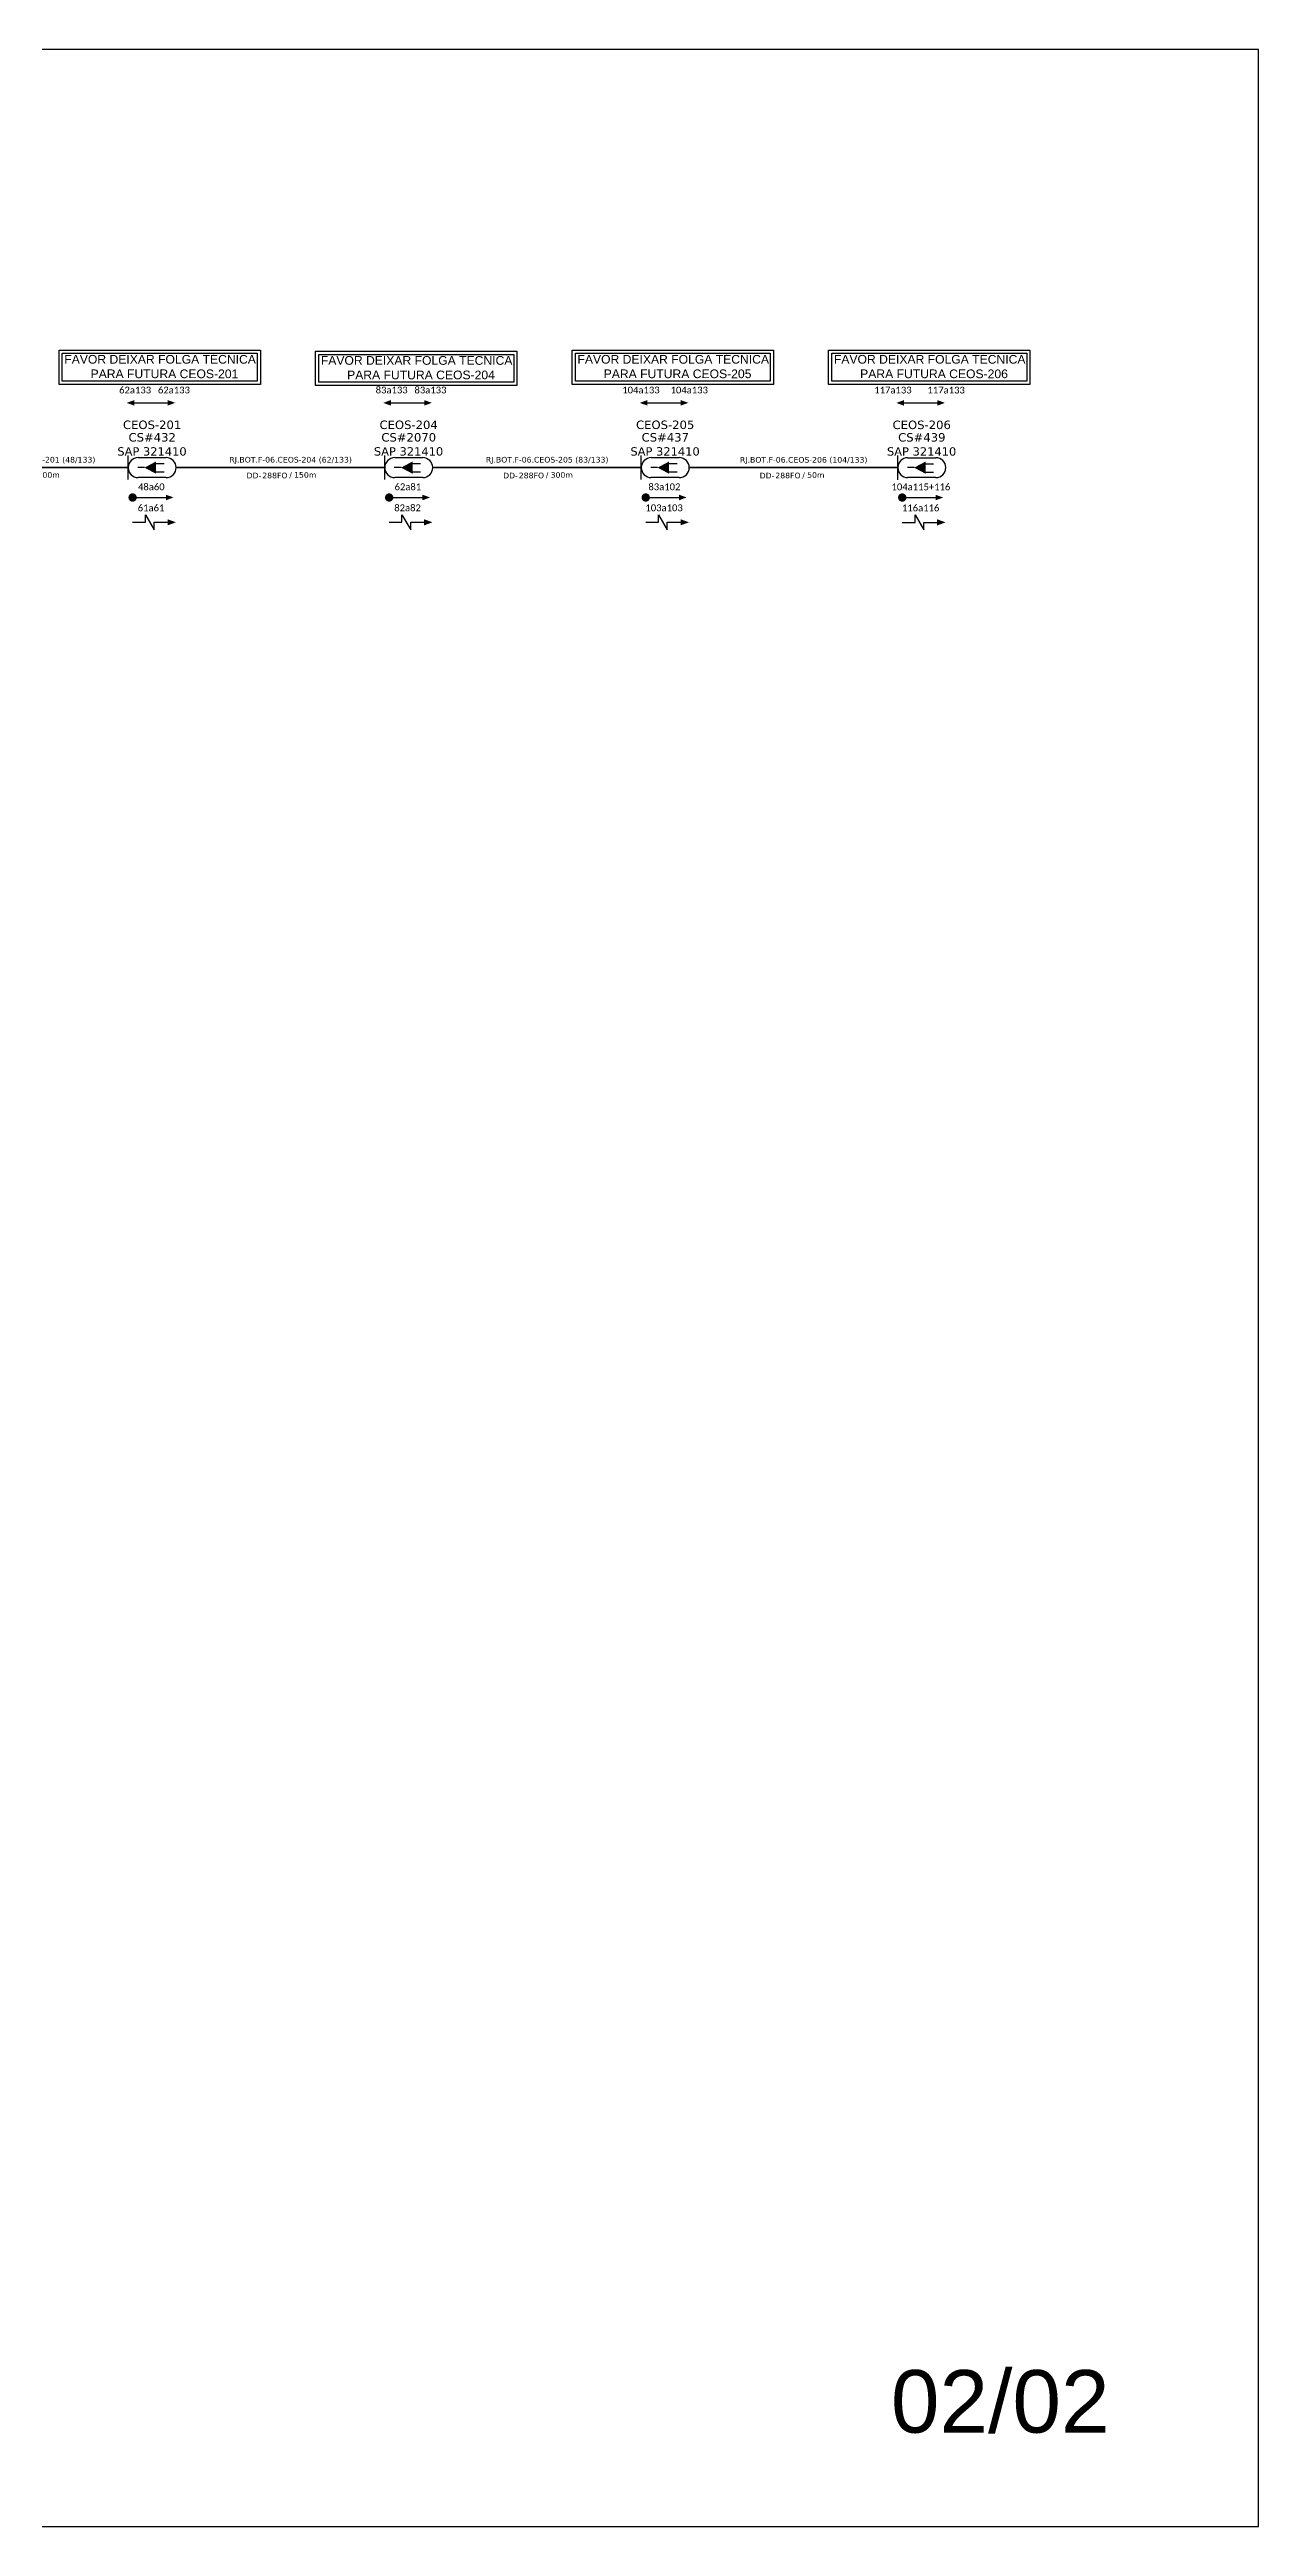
# Model space of a CAD drawing. Header units: inches. Extents: x 29507 to 31337, y 297153 to 297752.
# Drawn here: x 31047 to 31337, y 297158 to 297752 of the extents above; entities that cross this region are included whole.
import ezdxf
from ezdxf.enums import TextEntityAlignment as Align

# ---------------------------------------------------------------- set-up
doc = ezdxf.new("R2010")
doc.units = ezdxf.units.IN
doc.header["$MEASUREMENT"] = 0
doc.layers.get('0').update_dxf_attribs({"color": 252})
for name, color, linetype in [('20.4-CEOS', 1, 'Continuous'), ('20.5-CABO AÉREO', 1, 'Continuous'), ('CEO', 1, 'Continuous'), ('SETA', 7, 'Continuous')]:
    doc.layers.add(name, color=color, linetype=linetype)
doc.layers.add('40.1-ETIQUETAS', color=1, linetype='Continuous', lineweight=20)
doc.styles.add('ARIAL', font='arial.ttf')
doc.styles.add('siredit', font='verdana.ttf')
doc.styles.get("Standard").update_dxf_attribs({"font": 'arial.ttf'})

# ---------------------------------------------------------------- blocks, each defined once
blk = doc.blocks.new('ETIQUETA_RS5F')
at = {"layer": '40.1-ETIQUETAS', "color": 0, "style": 'siredit'}
blk.add_text('/', height=1.5, dxfattribs=at).set_placement((1.55, -1.95), align=Align.MIDDLE_RIGHT)
for tag, p in [('ETIQUETA_R_SECUNDARIA', (1.18, 2.1)), ('ETIQUETA_R_PRIMARIA', (1.18, 4.1)), ('F_ATIVAS/F_MORTAS', (1.11, -4.24))]:
    blk.add_attdef(tag, text='', height=1.5, dxfattribs=at).set_placement(p, align=Align.MIDDLE_CENTER)
for tag, p in [('TIPO_CABO', (-6.62, -2.12)), ('CAP_CABO', (0.37, -2.09))]:
    blk.add_attdef(tag, text='', height=1.5, dxfattribs=at).set_placement(p, align=Align.MIDDLE_RIGHT)
for tag, p in [('FUSÃO_1', (0.82, -8.39)), ('FUSÃO_2', (0.82, -10.6)), ('FUSÃO_3', (0.82, -12.93)), ('FUSÃO_4', (0.82, -15.14)), ('FUSÃO_5', (0.82, -17.16))]:
    blk.add_attdef(tag, text='', height=1.5, dxfattribs=at).set_placement(p, align=Align.CENTER)
blk.add_attdef('METROS', text='', height=1.5, dxfattribs=at).set_placement((2.11, -1.95), align=Align.MIDDLE_LEFT)

msp = doc.modelspace()

# ---------------------------------------------------------------- linework, layer by layer
at = {"color": 0}
for points in [[(30497.94, 297157.75), (31336.5, 297157.75), (31336.5, 297751.75), (30497.94, 297751.75), (30497.94, 297157.75)], [(31067.03, 297667.02), (31075.01, 297667.02)], [(31128.53, 297667.02), (31136.51, 297667.02)], [(31066.61, 297644.33), (31074.59, 297644.33)], [(31128.11, 297644.33), (31136.09, 297644.33)], [(31069.67, 297638.38), (31069.67, 297640.14), (31071.78, 297636.61), (31071.79, 297638.38)], [(31131.17, 297638.38), (31131.17, 297640.14), (31133.28, 297636.61), (31133.29, 297638.38)]]:
    msp.add_lwpolyline(points, dxfattribs=at)
at = {"color": 3, "ltscale": 9e-07}
for points in [[(31048.97, 297679.67), (31097.23, 297679.67), (31097.23, 297671.45), (31048.97, 297671.45)], [(31049.74, 297678.9), (31096.46, 297678.9), (31096.46, 297672.22), (31049.74, 297672.22)], [(31110.47, 297679.4), (31158.73, 297679.4), (31158.73, 297671.19), (31110.47, 297671.19)], [(31111.24, 297678.63), (31157.96, 297678.63), (31157.96, 297671.96), (31111.24, 297671.96)], [(31171.98, 297679.67), (31220.24, 297679.67), (31220.24, 297671.45), (31171.98, 297671.45)], [(31172.75, 297678.9), (31219.47, 297678.9), (31219.47, 297672.22), (31172.75, 297672.22)], [(31233.47, 297679.67), (31281.73, 297679.67), (31281.73, 297671.45), (31233.47, 297671.45)], [(31234.24, 297678.9), (31280.96, 297678.9), (31280.96, 297672.22), (31234.24, 297672.22)]]:
    msp.add_lwpolyline(points, close=True, dxfattribs=at)
at = {"color": 7}
for points in [[(31190.03, 297667.02), (31198.01, 297667.02)], [(31251.53, 297667.01), (31259.51, 297667.01)], [(31189.61, 297644.33), (31197.59, 297644.33)], [(31251.11, 297644.31), (31259.09, 297644.31)], [(31192.67, 297638.38), (31192.67, 297640.14), (31194.78, 297636.61), (31194.79, 297638.38)], [(31254.17, 297638.36), (31254.17, 297640.13), (31256.28, 297636.6), (31256.29, 297638.36)]]:
    msp.add_lwpolyline(points, dxfattribs=at)
at = {"color": 0, "const_width": 1}
for points in [[(31066.11, 297644.32, 1), (31067.11, 297644.33, 1)], [(31127.61, 297644.32, 1), (31128.61, 297644.33, 1)]]:
    msp.add_lwpolyline(points, format="xyb", close=True, dxfattribs=at)
at = {"color": 7, "const_width": 1}
for points in [[(31189.11, 297644.32, 1), (31190.11, 297644.33, 1)], [(31250.61, 297644.31, 1), (31251.61, 297644.32, 1)]]:
    msp.add_lwpolyline(points, format="xyb", close=True, dxfattribs=at)
at = {"layer": '20.4-CEOS', "color": 0}
for p, q in [((31067.94, 297653.88), (31074.66, 297653.88)), ((31129.44, 297653.88), (31136.16, 297653.88)), ((31074.66, 297649.1), (31067.94, 297649.1)), ((31136.16, 297649.1), (31129.44, 297649.1))]:
    msp.add_line(p, q, dxfattribs=at)
at = {"layer": '20.4-CEOS', "color": 8}
for p, q in [((31190.94, 297653.88), (31197.66, 297653.88)), ((31197.66, 297649.1), (31190.94, 297649.1))]:
    msp.add_line(p, q, dxfattribs=at)
at = {"layer": '20.4-CEOS', "color": 5}
for p, q in [((31252.44, 297653.87), (31259.16, 297653.87)), ((31259.16, 297649.09), (31252.44, 297649.09))]:
    msp.add_line(p, q, dxfattribs=at)
at = {"layer": '20.4-CEOS', "color": 0}
for points in [[(31065.55, 297648.61), (31065.55, 297654.38)], [(31127.05, 297648.61), (31127.05, 297654.38)], [(31069.45, 297651.49), (31067.83, 297651.49)], [(31072.09, 297652.44), (31074.13, 297652.44)], [(31072.09, 297650.45), (31074.13, 297650.45)], [(31130.95, 297651.49), (31129.33, 297651.49)], [(31133.59, 297652.44), (31135.63, 297652.44)], [(31133.59, 297650.45), (31135.63, 297650.45)]]:
    msp.add_lwpolyline(points, dxfattribs=at)
at = {"layer": '20.4-CEOS', "color": 8}
for points in [[(31188.55, 297648.61), (31188.55, 297654.38)], [(31192.45, 297651.49), (31190.83, 297651.49)], [(31195.09, 297652.44), (31197.13, 297652.44)], [(31195.09, 297650.45), (31197.13, 297650.45)], [(31253.95, 297651.48), (31252.33, 297651.48)]]:
    msp.add_lwpolyline(points, dxfattribs=at)
at = {"layer": '20.4-CEOS', "color": 5}
for points in [[(31250.05, 297648.59), (31250.05, 297654.36)], [(31256.59, 297652.43), (31258.63, 297652.43)], [(31256.59, 297650.44), (31258.63, 297650.44)]]:
    msp.add_lwpolyline(points, dxfattribs=at)
at = {"layer": '20.4-CEOS', "color": 0}
for points in [[(31069.45, 297651.49, 0, 2.95, 0), (31072.22, 297651.49, 2.95, 2.95, 0)], [(31130.95, 297651.49, 0, 2.95, 0), (31133.72, 297651.49, 2.95, 2.95, 0)]]:
    msp.add_lwpolyline(points, format="xyseb", dxfattribs=at)
at = {"layer": '20.4-CEOS', "color": 8}
msp.add_lwpolyline([(31192.45, 297651.49, 0, 2.95, 0), (31195.22, 297651.49, 2.95, 2.95, 0)], format="xyseb", dxfattribs=at)
at = {"layer": '20.4-CEOS', "color": 5}
msp.add_lwpolyline([(31253.95, 297651.48, 0, 2.95, 0), (31256.72, 297651.48, 2.95, 2.95, 0)], format="xyseb", dxfattribs=at)
at = {"layer": '20.4-CEOS', "color": 0}
for centre, start, end in [((31067.94, 297651.49), 90, 270), ((31074.66, 297651.49), 270, 90), ((31129.44, 297651.49), 90, 270), ((31136.16, 297651.49), 270, 90)]:
    msp.add_arc(centre, 2.39, start, end, dxfattribs=at)
at = {"layer": '20.4-CEOS', "color": 8}
for centre, start, end in [((31190.94, 297651.49), 90, 270), ((31197.66, 297651.49), 270, 90)]:
    msp.add_arc(centre, 2.39, start, end, dxfattribs=at)
at = {"layer": '20.4-CEOS', "color": 5}
for centre, start, end in [((31252.44, 297651.48), 90, 270), ((31259.16, 297651.48), 270, 90)]:
    msp.add_arc(centre, 2.39, start, end, dxfattribs=at)
at = {"layer": '20.5-CABO AÉREO', "color": 0, "ltscale": 8, "const_width": 0.4}
for points in [[(31015.55, 297651.49), (31065.55, 297651.49)], [(31077.05, 297651.49), (31127.05, 297651.49)], [(31138.55, 297651.49), (31188.55, 297651.49)], [(31200.05, 297651.48), (31250.05, 297651.48)]]:
    msp.add_lwpolyline(points, dxfattribs=at)
at = {"layer": 'SETA', "color": 0}
for points in [[(31066.61, 297638.38), (31069.67, 297638.38)], [(31071.79, 297638.38), (31074.98, 297638.38)], [(31128.11, 297638.38), (31131.17, 297638.38)], [(31133.29, 297638.38), (31136.48, 297638.38)]]:
    msp.add_lwpolyline(points, dxfattribs=at)
at = {"layer": 'SETA', "color": 7}
for points in [[(31189.61, 297638.38), (31192.67, 297638.38)], [(31194.79, 297638.38), (31197.98, 297638.38)], [(31251.11, 297638.36), (31254.17, 297638.36)], [(31256.29, 297638.36), (31259.48, 297638.36)]]:
    msp.add_lwpolyline(points, dxfattribs=at)
at = {"layer": 'SETA', "color": 0}
for points in [[(31067.03, 297666.36), (31065.19, 297667.01), (31067.02, 297667.69)], [(31075, 297667.69), (31076.84, 297667.03), (31075.01, 297666.36)], [(31128.53, 297666.36), (31126.69, 297667.01), (31128.52, 297667.69)], [(31136.5, 297667.69), (31138.34, 297667.03), (31136.51, 297666.36)], [(31074.59, 297644.99), (31076.42, 297644.34), (31074.6, 297643.66)], [(31136.09, 297644.99), (31137.92, 297644.34), (31136.1, 297643.66)], [(31074.98, 297639.11), (31076.99, 297638.38), (31074.98, 297637.64)], [(31136.48, 297639.11), (31138.49, 297638.38), (31136.48, 297637.64)]]:
    msp.add_solid(points, dxfattribs=at)
at = {"layer": 'SETA', "color": 7}
for points in [[(31190.03, 297666.36), (31188.19, 297667.01), (31190.02, 297667.69)], [(31198, 297667.69), (31199.84, 297667.03), (31198.01, 297666.36)], [(31251.53, 297666.34), (31249.69, 297667), (31251.52, 297667.68)], [(31259.5, 297667.68), (31261.34, 297667.02), (31259.51, 297666.34)], [(31197.59, 297644.99), (31199.42, 297644.34), (31197.6, 297643.66)], [(31259.09, 297644.98), (31260.92, 297644.32), (31259.1, 297643.65)], [(31197.98, 297639.11), (31199.99, 297638.38), (31197.98, 297637.64)], [(31259.48, 297639.1), (31261.49, 297638.36), (31259.48, 297637.63)]]:
    msp.add_solid(points, dxfattribs=at)

# ---------------------------------------------------------------- block references
at = {"layer": '40.1-ETIQUETAS', "color": 0}
ref = msp.add_blockref('ETIQUETA_RS5F', (31041.88, 297651.49), dxfattribs=dict(at, xscale=0.9000000000000057, yscale=0.9000000000000057, zscale=0.9000000000000057))
ref.add_attrib('ETIQUETA_R_SECUNDARIA', 'RJ.BOT.F-06.CEOS-201 (48/133)', dxfattribs={"color": 0, "height": 1.35, "style": 'siredit'}).set_placement((31042.98, 297653.39), align=Align.MIDDLE_CENTER)
ref.add_attrib('TIPO_CABO', 'DD-', dxfattribs={"color": 0, "height": 1.35, "style": 'siredit'}).set_placement((31035.96, 297649.59), align=Align.MIDDLE_RIGHT)
ref.add_attrib('CAP_CABO', '288FO', dxfattribs={"color": 0, "height": 1.35, "style": 'siredit'}).set_placement((31042.24, 297649.61), align=Align.MIDDLE_RIGHT)
ref.add_attrib('METROS', '400m', dxfattribs={"color": 0, "height": 1.35, "style": 'siredit'}).set_placement((31043.81, 297649.73), align=Align.MIDDLE_LEFT)
ref = msp.add_blockref('ETIQUETA_RS5F', (31103.38, 297651.49), dxfattribs=dict(at, xscale=0.9000000000000057, yscale=0.9000000000000057, zscale=0.9000000000000057))
ref.add_attrib('ETIQUETA_R_SECUNDARIA', 'RJ.BOT.F-06.CEOS-204 (62/133)', dxfattribs={"color": 0, "height": 1.35, "style": 'siredit'}).set_placement((31104.48, 297653.39), align=Align.MIDDLE_CENTER)
ref.add_attrib('TIPO_CABO', 'DD-', dxfattribs={"color": 0, "height": 1.35, "style": 'siredit'}).set_placement((31097.46, 297649.59), align=Align.MIDDLE_RIGHT)
ref.add_attrib('CAP_CABO', '288FO', dxfattribs={"color": 0, "height": 1.35, "style": 'siredit'}).set_placement((31103.74, 297649.61), align=Align.MIDDLE_RIGHT)
ref.add_attrib('METROS', '150m', dxfattribs={"color": 0, "height": 1.35, "style": 'siredit'}).set_placement((31105.31, 297649.73), align=Align.MIDDLE_LEFT)
ref = msp.add_blockref('ETIQUETA_RS5F', (31164.88, 297651.49), dxfattribs=dict(at, xscale=0.9000000000000057, yscale=0.9000000000000057, zscale=0.9000000000000057))
ref.add_attrib('ETIQUETA_R_SECUNDARIA', 'RJ.BOT.F-06.CEOS-205 (83/133)', dxfattribs={"color": 0, "height": 1.35, "style": 'siredit'}).set_placement((31165.98, 297653.39), align=Align.MIDDLE_CENTER)
ref.add_attrib('TIPO_CABO', 'DD-', dxfattribs={"color": 0, "height": 1.35, "style": 'siredit'}).set_placement((31158.96, 297649.59), align=Align.MIDDLE_RIGHT)
ref.add_attrib('CAP_CABO', '288FO', dxfattribs={"color": 0, "height": 1.35, "style": 'siredit'}).set_placement((31165.24, 297649.61), align=Align.MIDDLE_RIGHT)
ref.add_attrib('METROS', '300m', dxfattribs={"color": 0, "height": 1.35, "style": 'siredit'}).set_placement((31166.81, 297649.73), align=Align.MIDDLE_LEFT)
ref = msp.add_blockref('ETIQUETA_RS5F', (31226.38, 297651.48), dxfattribs=dict(at, xscale=0.9000000000000057, yscale=0.9000000000000057, zscale=0.9000000000000057))
ref.add_attrib('ETIQUETA_R_SECUNDARIA', 'RJ.BOT.F-06.CEOS-206 (104/133)', dxfattribs={"color": 0, "height": 1.35, "style": 'siredit'}).set_placement((31227.48, 297653.37), align=Align.MIDDLE_CENTER)
ref.add_attrib('TIPO_CABO', 'DD-', dxfattribs={"color": 0, "height": 1.35, "style": 'siredit'}).set_placement((31220.46, 297649.58), align=Align.MIDDLE_RIGHT)
ref.add_attrib('CAP_CABO', '288FO', dxfattribs={"color": 0, "height": 1.35, "style": 'siredit'}).set_placement((31226.74, 297649.6), align=Align.MIDDLE_RIGHT)
ref.add_attrib('METROS', '50m', dxfattribs={"color": 0, "height": 1.35, "style": 'siredit'}).set_placement((31228.31, 297649.72), align=Align.MIDDLE_LEFT)

# ---------------------------------------------------------------- texts
at = {"color": 0, "style": 'ARIAL'}
for s, p in [('FAVOR DEIXAR FOLGA TÉCNICA', (31050.23, 297676.43)), ('FAVOR DEIXAR FOLGA TÉCNICA', (31111.73, 297676.16)), ('FAVOR DEIXAR FOLGA TÉCNICA', (31173.25, 297676.43)), ('FAVOR DEIXAR FOLGA TÉCNICA', (31234.73, 297676.43)), ('PARA FUTURA CEOS-201', (31056.53, 297672.95)), ('PARA FUTURA CEOS-204', (31118.03, 297672.68)), ('PARA FUTURA CEOS-205', (31179.54, 297672.95)), ('PARA FUTURA CEOS-206', (31241.02, 297672.95))]:
    msp.add_text(s, height=2.0835, rotation=359.98667, dxfattribs=at).set_placement(p)
at = {"color": 0, "ltscale": 2, "insert": (31248.39, 297195.25), "char_height": 15, "attachment_point": 1}
msp.add_mtext_dynamic_manual_height_columns('02/02', width=211.8067, gutter_width=10, heights=[1.83], dxfattribs=at)
at = {"layer": '20.4-CEOS', "color": 0, "style": 'siredit'}
for s, height, p in [('CS#432', 2.028, (31071.3, 297658.76)), ('CS#2070', 2.028, (31132.8, 297658.76)), ('SAP 321410', 2, (31071.25, 297655.38)), ('SAP 321410', 2, (31132.75, 297655.38))]:
    msp.add_text(s, height=height, dxfattribs=at).set_placement(p, align=Align.MIDDLE_CENTER)
at = {"layer": '20.4-CEOS', "color": 7, "style": 'siredit'}
for s, height, p in [('CS#437', 2.028, (31194.3, 297658.76)), ('SAP 321410', 2, (31194.25, 297655.38))]:
    msp.add_text(s, height=height, dxfattribs=at).set_placement(p, align=Align.MIDDLE_CENTER)
at = {"layer": '20.4-CEOS', "color": 5, "style": 'siredit'}
for s, height, p in [('CS#439', 2.028, (31255.8, 297658.75)), ('SAP 321410', 2, (31255.75, 297655.37))]:
    msp.add_text(s, height=height, dxfattribs=at).set_placement(p, align=Align.MIDDLE_CENTER)
at = {"layer": '40.1-ETIQUETAS', "color": 0, "char_height": 1.633, "width": 27.8947, "attachment_point": 5, "style": 'ARIAL'}
for s, insert in [('{\\fCalibri|b0|i0|c0|p34;62a133}', (31067.21, 297670.09)), ('{\\fCalibri|b0|i0|c0|p34;62a133}', (31076.51, 297670.09)), ('{\\fCalibri|b0|i0|c0|p34;83a133}', (31128.71, 297670.09)), ('{\\fCalibri|b0|i0|c0|p34;83a133}', (31138.01, 297670.09)), ('{\\fCalibri|b0|i0|c0|p34;104a133}', (31188.47, 297670.09)), ('{\\fCalibri|b0|i0|c0|p34;104a133}', (31200.05, 297670.09)), ('{\\fCalibri|b0|i0|c0|p34;117a133}', (31248.88, 297670.08)), ('{\\fCalibri|b0|i0|c0|p34;117a133}', (31261.64, 297670.08)), ('{\\fCalibri|b0|i0|c0|p34;48a60}', (31071.09, 297646.88)), ('{\\fCalibri|b0|i0|c0|p34;62a81}', (31132.59, 297646.88)), ('{\\fCalibri|b0|i0|c0|p34;83a102}', (31194.09, 297646.88)), ('{\\fCalibri|b0|i0|c0|p34;61a61}', (31071.02, 297641.84)), ('{\\fCalibri|b0|i0|c0|p34;82a82}', (31132.52, 297641.84)), ('{\\fCalibri|b0|i0|c0|p34;103a103}', (31194.02, 297641.84))]:
    msp.add_mtext(s, dxfattribs=dict(at, insert=insert))
at = {"layer": '40.1-ETIQUETAS', "color": 1, "insert": (31255.59, 297646.87), "char_height": 1.633, "width": 27.8947, "attachment_point": 5, "style": 'ARIAL'}
msp.add_mtext('{\\fCalibri|b0|i0|c0|p34;104a115+116}', dxfattribs=at)
at = {"layer": '40.1-ETIQUETAS', "color": 3, "insert": (31255.52, 297641.82), "char_height": 1.633, "width": 27.8947, "attachment_point": 5, "style": 'ARIAL'}
msp.add_mtext('{\\fCalibri|b0|i0|c0|p34;116a116}', dxfattribs=at)
at = {"layer": 'CEO', "color": 0, "style": 'siredit'}
for s, p in [('CEOS-201', (31071.28, 297661.76)), ('CEOS-204', (31132.78, 297661.76))]:
    msp.add_text(s, height=2.028, dxfattribs=at).set_placement(p, align=Align.MIDDLE_CENTER)
at = {"layer": 'CEO', "color": 7, "style": 'siredit'}
msp.add_text('CEOS-205', height=2.028, dxfattribs=at).set_placement((31194.28, 297661.76), align=Align.MIDDLE_CENTER)
at = {"layer": 'CEO', "color": 5, "style": 'siredit'}
msp.add_text('CEOS-206', height=2.028, dxfattribs=at).set_placement((31255.78, 297661.75), align=Align.MIDDLE_CENTER)

doc.saveas('drawing.dxf')
